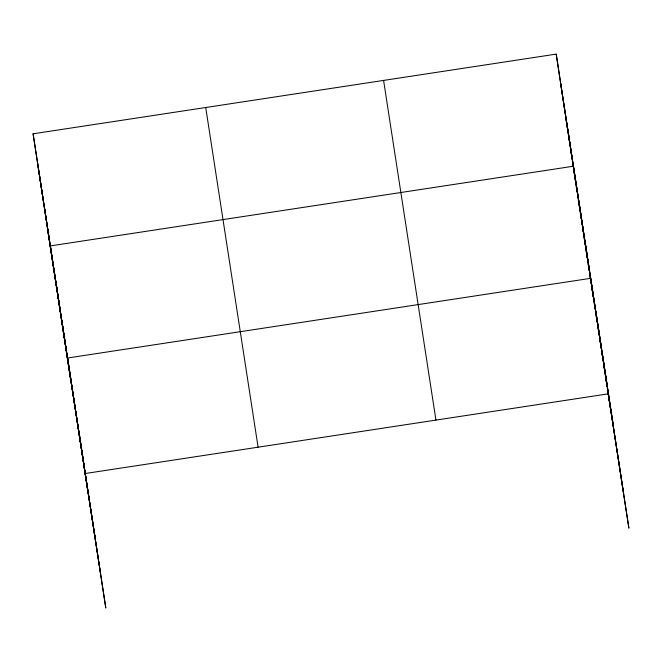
<?xml version="1.0" encoding="UTF-8"?>
<svg xmlns="http://www.w3.org/2000/svg" width="662" height="662" viewBox="0 0 662 662"><rect width="100%" height="100%" fill="white"/><g stroke="black" fill="none" stroke-linecap="round" stroke-linejoin="round"><path stroke-width="0.99" d="M33.1 133.807L105.788 607.882L33.1 133.807L556.212 54.119L628.9 528.193L607.981 392.508M85.456 473.487L608.577 393.799M560.623 83.255L589.42 270.079L585.009 240.943M589.577 271.089L612.979 422.927M565.878 117.993L577.355 193.163M577.554 193.726L593.855 300.209M594.203 301.781L596.503 317.371M596.851 318.952L623.645 493.455M577.628 195.58L577.943 197.607M578.257 199.626L578.563 201.645M578.878 203.664L579.341 206.693M580.276 212.75L580.591 214.769M580.897 216.788L581.211 218.808M581.526 220.827L581.989 223.855M582.303 225.883L582.61 227.902M582.924 229.921L583.239 231.94M583.545 233.959L583.859 235.978M584.165 237.997L584.637 241.026M584.943 243.045L585.258 245.064M585.572 247.083L585.878 249.102M586.193 251.121L586.507 253.149M586.813 255.168L587.285 258.197M587.591 260.216L587.906 262.235M588.212 264.254L588.526 266.273M588.841 268.292L589.147 270.311M589.461 272.33L589.925 275.359M590.239 277.378L590.554 279.397M590.86 281.424L591.174 283.444M591.48 285.463L591.795 287.482M592.109 289.501L592.416 291.52M592.887 294.549L593.193 296.568L592.895 294.474M593.508 298.587L593.822 300.606L593.508 298.562M594.128 302.625L594.443 304.644M594.757 306.663L595.064 308.691M595.535 311.719L595.841 313.738M596.156 315.757L596.462 317.777M596.776 319.796L597.091 321.815M597.397 323.834L597.712 325.853M598.175 328.882L598.489 330.901M598.804 332.92L599.11 334.939M600.045 341.004L600.36 343.024M600.823 346.052L601.137 348.071M601.444 350.09L601.758 352.11M602.072 354.129L602.379 356.148M602.693 358.167L603.008 360.186M603.471 363.215L603.785 365.242M604.092 367.261L604.406 369.28M604.712 371.299L605.027 373.318M605.341 375.337L605.647 377.357M606.119 380.385L606.425 382.404M606.74 384.423L607.054 386.442M607.36 388.462L607.675 390.481M383.588 80.416L435.944 420.097M205.725 107.509L258.089 447.189M37.502 162.943L95.121 537.354M48.169 233.463L100.533 573.143M602.643 355.304L607.046 384.432M596.71 316.808L601.113 345.936M601.824 351.381L590.769 278.305L67.656 357.993L87.98 492.387M602.13 353.425L603.835 364.671M604.141 366.715L604.456 368.759M604.762 370.811L605.846 377.969M606.003 378.987L606.466 382.048M606.773 384.092L607.079 386.136M607.393 388.18L611.1 412.699M579.25 203.582L583.661 232.71M587.947 261.78L573.491 166.212L50.378 245.9L70.702 380.294M588.253 263.824L589.188 269.955M589.494 271.999L590.578 279.157M590.885 281.193L591.191 283.237M591.505 285.281L591.811 287.325M592.118 289.368L592.432 291.412M567.731 128.85L572.142 157.986M556.212 54.119L568.037 132.309M568.352 134.353L570.048 145.599M570.363 147.643L570.669 149.686M570.975 151.73L572.059 158.888M572.365 160.932L572.68 162.976M572.986 165.02L573.3 167.056M573.606 169.1L574.69 176.257M574.997 178.301L575.303 180.345M575.617 182.381L575.923 184.425M576.23 186.469L576.544 188.513M79.523 434.992L83.933 464.12M61.897 320.631L66.299 349.768M56.138 283.27L60.54 312.398M44.619 208.538L49.021 237.666M38.859 171.177L43.262 200.305"/></g></svg>
